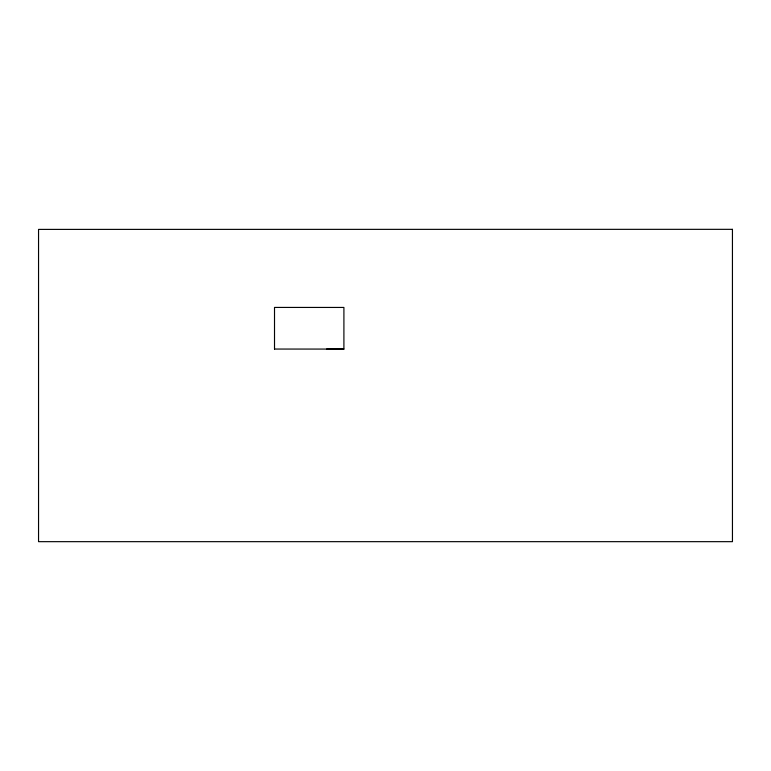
<?xml version="1.0" encoding="UTF-8"?>
<svg xmlns="http://www.w3.org/2000/svg" width="771" height="771" viewBox="0 0 771 771"><rect width="100%" height="100%" fill="white"/><g stroke="black" fill="none" stroke-linecap="round" stroke-linejoin="round"><path stroke-width="1.16" d="M274.515 349.07L274.515 307.427L343.914 307.446L343.905 349.09L326.557 349.08M274.515 349.051L343.905 349.08M732.44 229.334L38.55 229.401L38.55 541.666L732.45 541.666L732.44 229.334"/></g></svg>
